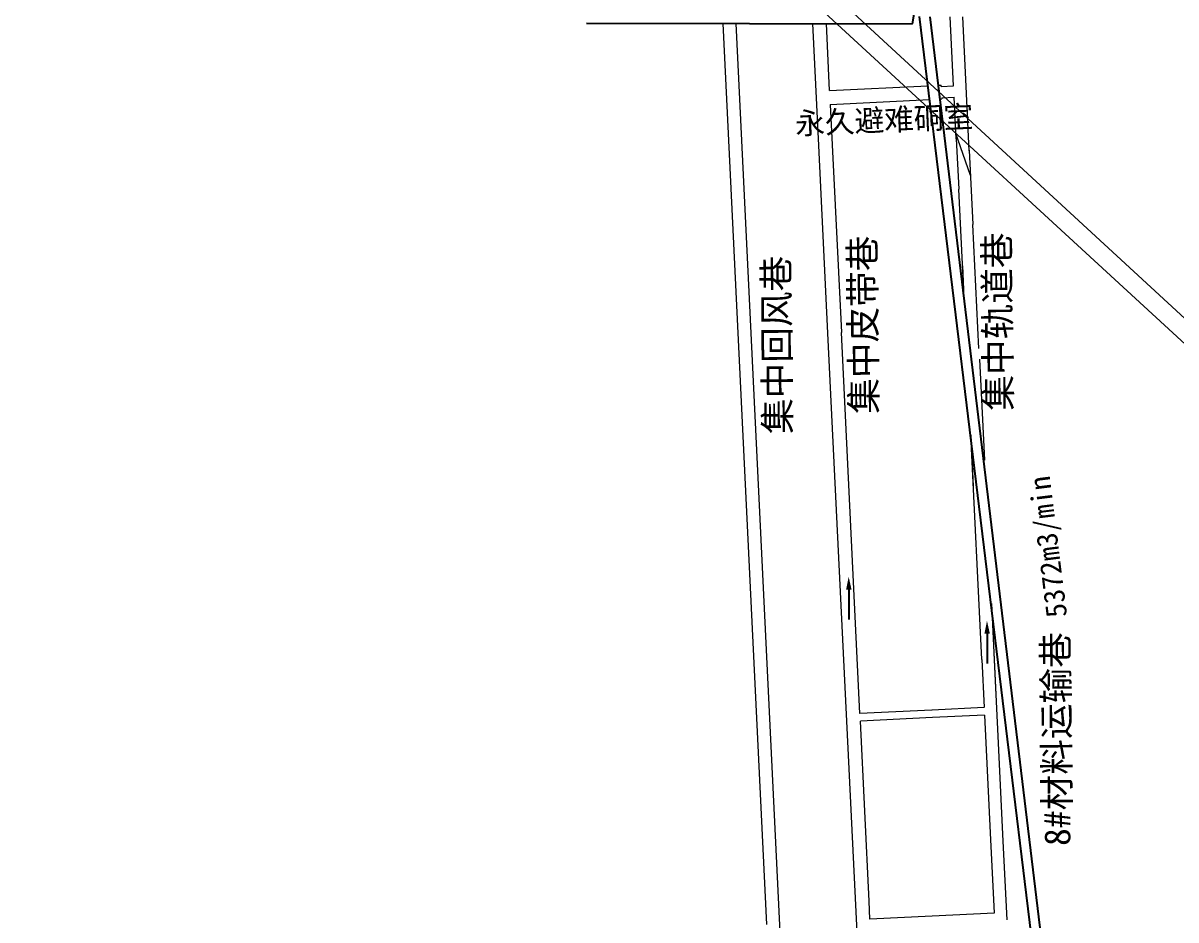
# Model space of a CAD drawing. Header units: millimetres. Extents: x 19725493 to 39459123, y 4133135 to 8271895.
# Drawn here: x 19728531.9 to 19728997, y 4134705.6 to 4135067.5 of the extents above; entities that cross this region are included whole.
import ezdxf

# ---------------------------------------------------------------- set-up
doc = ezdxf.new("R2010")
doc.units = ezdxf.units.MM
for name, color, linetype in [('2m等高线', 37, 'Continuous'), ('主要大巷', 7, 'Continuous'), ('次要巷道', 7, 'Continuous'), ('次要巷道注记', 7, 'Continuous'), ('煤巷', 7, 'Continuous')]:
    doc.layers.add(name, color=color, linetype=linetype)
doc.styles.add('宋体', font='')
doc.styles.get('宋体').set_extended_font_data('SimSun')
doc.linetypes.add('井田边界线', pattern='A,40,-2,[133,煤矿线型.shx,S=1,R=0,X=0,Y=0],-4', length=46)

msp = doc.modelspace()

# ---------------------------------------------------------------- hatches: boundary and pattern name
at = {"layer": '2m等高线', "linetype": '井田边界线'}
for points in [[(19728863.89, 4134838.89), (19728866.09, 4134838.92), (19728864.92, 4134844.1)], [(19728919.69, 4134821.11), (19728921.88, 4134821.14), (19728920.72, 4134826.32)]]:
    msp.add_hatch(color=1, dxfattribs=at).paths.add_polyline_path(points)

# ---------------------------------------------------------------- linework, layer by layer
at = {"lineweight": 20}
for p, q in [((19729029.81, 4134911.01, 952.25), (19728531.86, 4135369.62, 473.93)), ((19729330.57, 4134643.77), (19728835.33, 4135100.69, -476.13)), ((19728907.91, 4135023.48, 835.06), (19728913.93, 4135006.11, 835.06))]:
    msp.add_line(p, q, dxfattribs=at)
for p, q in [((19728890.66, 4135067.16), (19728910.43, 4135183.7)), ((19728961.85, 4134509.01), (19728893.48, 4135070.07)), ((19728965.87, 4134505.71), (19728897.75, 4135070.06)), ((19728759.15, 4135067.49), (19728890.66, 4135067.16))]:
    msp.add_line(p, q)
at = {"layer": '2m等高线', "color": 1, "linetype": '井田边界线'}
for p, q in [((19728864.95, 4134839.11), (19728865.04, 4134826.85)), ((19728920.75, 4134821.34), (19728920.83, 4134809.07))]:
    msp.add_line(p, q, dxfattribs=at)
at = {"layer": '煤巷', "color": 0, "lineweight": 20}
for p, q in [((19728907.28, 4135042.2), (19728905.93, 4135070.04)), ((19728912.31, 4135041.84), (19728910.93, 4135070.03)), ((19728831.95, 4134703.73), (19728814.3, 4135067.35)), ((19728839.22, 4134662.27), (19728819.48, 4135067.34)), ((19728852.85, 4135018.12), (19728850.46, 4135067.26)), ((19728857.24, 4135040.26), (19728855.92, 4135067.25)), ((19728857.24, 4135040.26), (19728896.9, 4135042.19)), ((19728901.14, 4135042.4), (19728902.27, 4135042.45)), ((19728902.29, 4135041.95), (19728902.27, 4135042.45)), ((19728902.29, 4135041.95), (19728907.28, 4135042.2)), ((19728913.57, 4135015.87), (19728912.31, 4135041.84)), ((19728857.51, 4135034.66), (19728897.58, 4135036.62)), ((19728901.82, 4135036.82), (19728902.54, 4135036.86)), ((19728902.51, 4135037.36), (19728907.51, 4135037.6)), ((19728902.51, 4135037.36), (19728902.54, 4135036.86)), ((19728908.33, 4135020.82), (19728907.51, 4135037.6)), ((19728857.51, 4135034.66), (19728858.31, 4135018.38)), ((19728856.56, 4134942.4), (19728852.85, 4135018.12)), ((19728858.31, 4135018.38), (19728862, 4134942.67)), ((19728908.33, 4135020.82), (19728909.31, 4135000.48)), ((19728913.56, 4135016.14), (19728915.02, 4134986.17)), ((19728911.33, 4134959.17), (19728909.31, 4135000.48)), ((19728917.47, 4134936.23), (19728915.02, 4134986.17)), ((19728910.84, 4134969.54), (19728911.3, 4134960.04)), ((19728870, 4134666.73), (19728856.56, 4134942.4)), ((19728869.49, 4134788.85), (19728862, 4134942.67)), ((19728917.68, 4134931.94), (19728919.67, 4134891.1)), ((19728918.58, 4134810.67), (19728914.15, 4134901.31)), ((19728914.17, 4134901.2), (19728915.17, 4134880.62)), ((19728922.48, 4134833.31), (19728927.16, 4134737.33)), ((19728922.48, 4134833.31), (19728924.28, 4134796.4)), ((19728918.58, 4134810.67), (19728919.53, 4134791.29)), ((19728898.51, 4134790.26), (19728869.49, 4134788.85)), ((19728919.52, 4134791.29), (19728898.55, 4134790.26)), ((19728898.68, 4134787.27), (19728869.64, 4134785.85)), ((19728873.18, 4134713.21), (19728869.64, 4134785.85)), ((19728919.66, 4134788.29), (19728898.69, 4134787.27)), ((19728919.66, 4134788.29), (19728922, 4134740.79)), ((19728922, 4134740.79), (19728923.59, 4134708.39)), ((19728927.16, 4134737.33), (19728928.71, 4134705.63)), ((19728873.53, 4134705.95), (19728873.18, 4134713.21)), ((19728898.62, 4134707.17), (19728873.53, 4134705.95)), ((19728923.59, 4134708.39), (19728898.62, 4134707.17))]:
    msp.add_line(p, q, dxfattribs=at)

# ---------------------------------------------------------------- texts
at = {"layer": '主要大巷', "color": 0, "lineweight": 20, "style": '宋体'}
for s, p in [('集中皮带巷', (19728876.34, 4134909.85)), ('集中轨道巷', (19728930.62, 4134911.11)), ('集中回风巷', (19728841.57, 4134901.71)), ('8#材料运输巷', (19728954.4, 4134735.5))]:
    msp.add_text(s, height=10.545, rotation=90.5375, dxfattribs=at).set_placement(p)
at = {"layer": '次要巷道', "color": 0, "lineweight": 20, "style": '宋体'}
msp.add_text('永久避难硐室', height=8.787, rotation=2.3504, dxfattribs=at).set_placement((19728843.5, 4135022.52))
at = {"layer": '次要巷道注记', "color": 0, "lineweight": 20, "style": '宋体'}
msp.add_text('5372m3/min', height=8.436, rotation=97.0907, dxfattribs=at).set_placement((19728953.07, 4134828.16))

doc.saveas('drawing.dxf')
